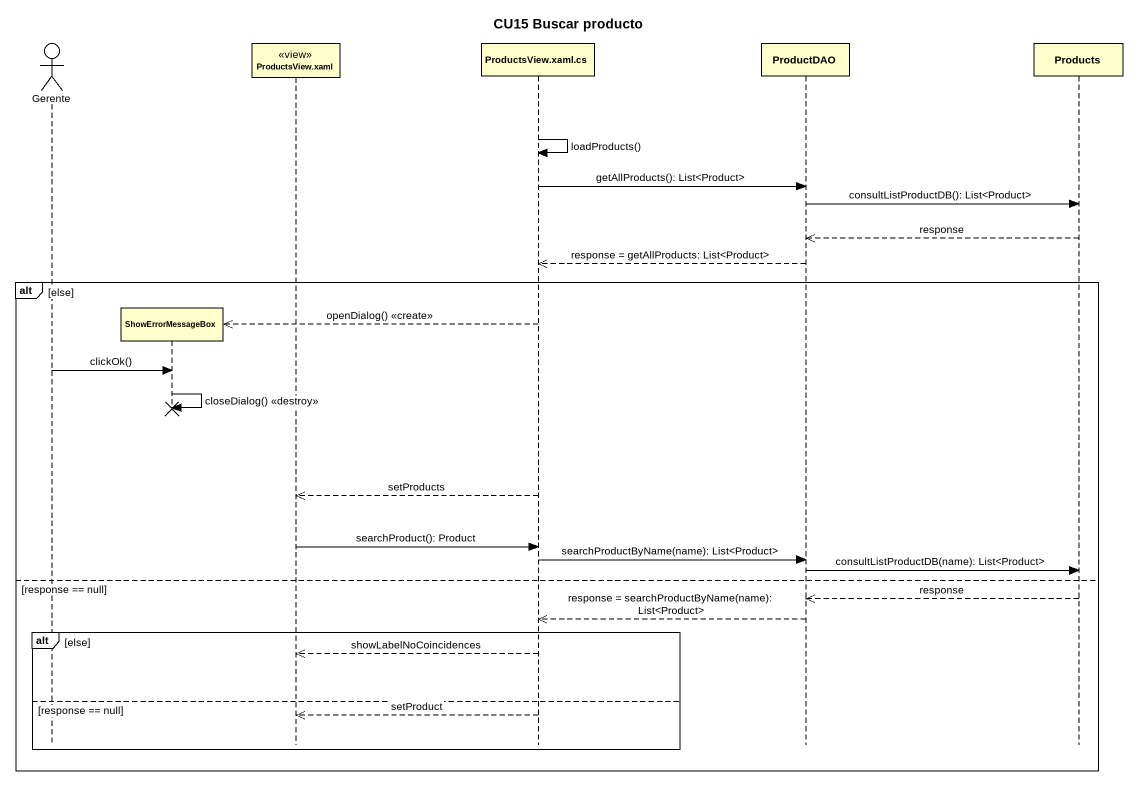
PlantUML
@startuml
title CU15 Buscar producto
hide footbox
actor Gerente
participant ShowErrorMessageBox
participant "ProductsView.xaml" as ProductsView_xaml <<view>>
participant "ProductsView.xaml.cs" as ProductsView_xaml_cs
participant ProductDAO
participant Products

ProductsView_xaml_cs -> ProductsView_xaml_cs : loadProducts()
ProductsView_xaml_cs -> ProductDAO : getAllProducts(): List<Product>
ProductDAO -> Products : consultListProductDB(): List<Product>
Products -->> ProductDAO : response
ProductDAO -->> ProductsView_xaml_cs : response = getAllProducts: List<Product>
alt else
  ProductsView_xaml_cs -->> ShowErrorMessageBox ** : openDialog() <<create>>
  Gerente -> ShowErrorMessageBox : clickOk()
  ShowErrorMessageBox -> ShowErrorMessageBox : closeDialog() <<destroy>>
  ProductsView_xaml_cs -->> ProductsView_xaml : setProducts
  ProductsView_xaml -> ProductsView_xaml_cs : searchProduct(): Product
  ProductsView_xaml_cs -> ProductDAO : searchProductByName(name): List<Product>
  ProductDAO -> Products : consultListProductDB(name): List<Product>
else response == null
  Products -->> ProductDAO : response
  ProductDAO -->> ProductsView_xaml_cs : response = searchProductByName(name): List<Product>
  alt else
    ProductsView_xaml_cs -->> ProductsView_xaml : showLabelNoCoincidences
  else response == null
    ProductsView_xaml_cs -->> ProductsView_xaml : setProduct
  end
end
@enduml
